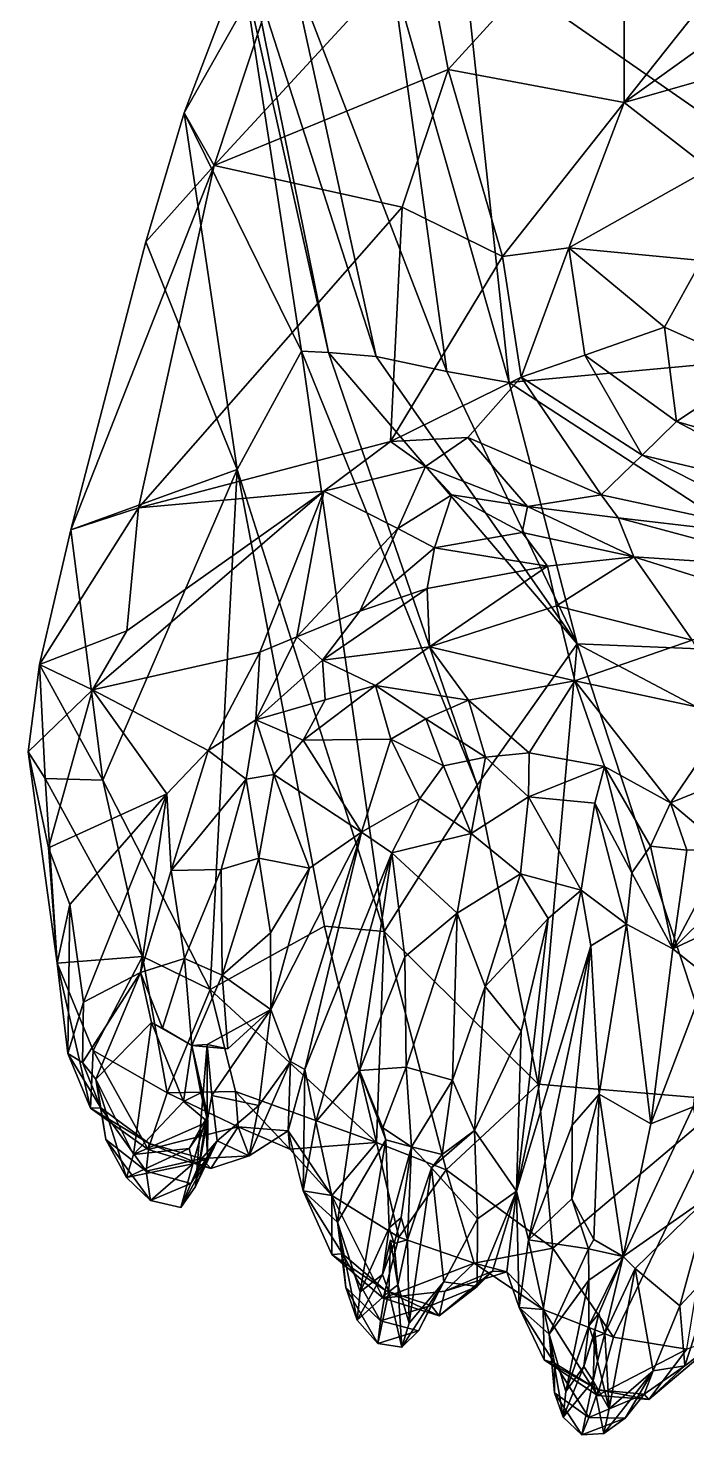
# Model space of a CAD drawing. Extents: x -0.56 to 0.56, y -0.72 to 0.31.
# Drawn here: x -0.5638 to -0.4953, y -0.7086 to -0.5625 of the extents above; entities that cross this region are included whole.
import ezdxf

# ---------------------------------------------------------------- set-up
doc = ezdxf.new("R2010")
doc.units = 0
doc.layers.add('BEAR_BLK$LWO', color=1, linetype='CONTINUOUS')

msp = doc.modelspace()

# ---------------------------------------------------------------- linework, layer by layer
at = {"layer": 'BEAR_BLK$LWO'}
for points in [[(-0.46053, -0.59438, 1.34448), (-0.437, -0.51114, 1.40184), (-0.51861, -0.554, 1.34765)], [(-0.47844, -0.54078, 1.22116), (-0.50183, -0.57022, 1.21721), (-0.50185, -0.54676, 1.22627)], [(-0.47451, -0.55062, 1.21246), (-0.50183, -0.57022, 1.21721), (-0.47844, -0.54078, 1.22116)], [(-0.50185, -0.54676, 1.22627), (-0.5201, -0.56678, 1.22258), (-0.52273, -0.5532, 1.2329)], [(-0.50183, -0.57022, 1.21721), (-0.5201, -0.56678, 1.22258), (-0.50185, -0.54676, 1.22627)], [(-0.54443, -0.57677, 1.23797), (-0.54757, -0.57128, 1.26098), (-0.53568, -0.55026, 1.25196)], [(-0.54161, -0.55563, 1.2699), (-0.53568, -0.55026, 1.25196), (-0.54757, -0.57128, 1.26098)], [(-0.53568, -0.55026, 1.25196), (-0.52273, -0.5532, 1.2329), (-0.54443, -0.57677, 1.23797)], [(-0.47961, -0.56389, 1.20934), (-0.50183, -0.57022, 1.21721), (-0.47451, -0.55062, 1.21246)], [(-0.52273, -0.5532, 1.2329), (-0.5201, -0.56678, 1.22258), (-0.54443, -0.57677, 1.23797)], [(-0.51861, -0.554, 1.34765), (-0.52596, -0.55671, 1.32462), (-0.51378, -0.5993, 1.31782)], [(-0.46053, -0.59438, 1.34448), (-0.51861, -0.554, 1.34765), (-0.51378, -0.5993, 1.31782)], [(-0.54161, -0.55563, 1.2699), (-0.54757, -0.57128, 1.26098), (-0.53535, -0.59603, 1.26625)], [(-0.53535, -0.59603, 1.26625), (-0.53255, -0.59619, 1.28), (-0.54161, -0.55563, 1.2699)], [(-0.53255, -0.59619, 1.28), (-0.54075, -0.55567, 1.28595), (-0.54161, -0.55563, 1.2699)], [(-0.53255, -0.59619, 1.28), (-0.52759, -0.5966, 1.29453), (-0.54075, -0.55567, 1.28595)], [(-0.52759, -0.5966, 1.29453), (-0.53653, -0.55578, 1.30325), (-0.54075, -0.55567, 1.28595)], [(-0.52759, -0.5966, 1.29453), (-0.52024, -0.59816, 1.30866), (-0.53653, -0.55578, 1.30325)], [(-0.52596, -0.55671, 1.32462), (-0.53653, -0.55578, 1.30325), (-0.52024, -0.59816, 1.30866)], [(-0.52024, -0.59816, 1.30866), (-0.51378, -0.5993, 1.31782), (-0.52596, -0.55671, 1.32462)], [(-0.50183, -0.57022, 1.21721), (-0.47961, -0.56389, 1.20934), (-0.49295, -0.5771, 1.20644)], [(-0.52491, -0.58108, 1.21813), (-0.54443, -0.57677, 1.23797), (-0.5201, -0.56678, 1.22258)], [(-0.5201, -0.56678, 1.22258), (-0.51447, -0.5862, 1.21599), (-0.52491, -0.58108, 1.21813)], [(-0.5201, -0.56678, 1.22258), (-0.50183, -0.57022, 1.21721), (-0.51447, -0.5862, 1.21599)], [(-0.54757, -0.57128, 1.26098), (-0.55155, -0.58467, 1.24964), (-0.54205, -0.60832, 1.26136)], [(-0.54757, -0.57128, 1.26098), (-0.54443, -0.57677, 1.23797), (-0.55155, -0.58467, 1.24964)], [(-0.54205, -0.60832, 1.26136), (-0.53535, -0.59603, 1.26625), (-0.54757, -0.57128, 1.26098)], [(-0.50756, -0.58532, 1.21177), (-0.51447, -0.5862, 1.21599), (-0.50183, -0.57022, 1.21721)], [(-0.50183, -0.57022, 1.21721), (-0.49295, -0.5771, 1.20644), (-0.50756, -0.58532, 1.21177)], [(-0.55155, -0.58467, 1.24964), (-0.54443, -0.57677, 1.23797), (-0.55933, -0.6146, 1.23261)], [(-0.54443, -0.57677, 1.23797), (-0.5523, -0.6123, 1.21676), (-0.55933, -0.6146, 1.23261)], [(-0.54443, -0.57677, 1.23797), (-0.52491, -0.58108, 1.21813), (-0.5523, -0.6123, 1.21676)], [(-0.50756, -0.58532, 1.21177), (-0.49295, -0.5771, 1.20644), (-0.49378, -0.58661, 1.2043)], [(-0.52491, -0.58108, 1.21813), (-0.52611, -0.60543, 1.20835), (-0.5523, -0.6123, 1.21676)], [(-0.52491, -0.58108, 1.21813), (-0.51447, -0.5862, 1.21599), (-0.52611, -0.60543, 1.20835)], [(-0.55155, -0.58467, 1.24964), (-0.55933, -0.6146, 1.23261), (-0.54205, -0.60832, 1.26136)], [(-0.51254, -0.59873, 1.20917), (-0.51447, -0.5862, 1.21599), (-0.50756, -0.58532, 1.21177)], [(-0.50592, -0.59647, 1.2063), (-0.51254, -0.59873, 1.20917), (-0.50756, -0.58532, 1.21177)], [(-0.49378, -0.58661, 1.2043), (-0.49762, -0.59355, 1.20313), (-0.50756, -0.58532, 1.21177)], [(-0.49762, -0.59355, 1.20313), (-0.50592, -0.59647, 1.2063), (-0.50756, -0.58532, 1.21177)], [(-0.51447, -0.5862, 1.21599), (-0.51254, -0.59873, 1.20917), (-0.52611, -0.60543, 1.20835)], [(-0.49762, -0.59355, 1.20313), (-0.49378, -0.58661, 1.2043), (-0.48802, -0.59785, 1.19823)], [(-0.46967, -0.62797, 1.31145), (-0.46053, -0.59438, 1.34448), (-0.51378, -0.5993, 1.31782)], [(-0.50592, -0.59647, 1.2063), (-0.49762, -0.59355, 1.20313), (-0.49638, -0.60334, 1.19999)], [(-0.49762, -0.59355, 1.20313), (-0.48802, -0.59785, 1.19823), (-0.49638, -0.60334, 1.19999)], [(-0.53535, -0.59603, 1.26625), (-0.54205, -0.60832, 1.26136), (-0.52677, -0.65631, 1.25137)], [(-0.52677, -0.65631, 1.25137), (-0.51709, -0.64111, 1.26564), (-0.53535, -0.59603, 1.26625)], [(-0.51709, -0.64111, 1.26564), (-0.53255, -0.59619, 1.28), (-0.53535, -0.59603, 1.26625)], [(-0.51709, -0.64111, 1.26564), (-0.50671, -0.62644, 1.27981), (-0.53255, -0.59619, 1.28)], [(-0.50671, -0.62644, 1.27981), (-0.52759, -0.5966, 1.29453), (-0.53255, -0.59619, 1.28)], [(-0.50671, -0.62644, 1.27981), (-0.52024, -0.59816, 1.30866), (-0.52759, -0.5966, 1.29453)], [(-0.51254, -0.59873, 1.20917), (-0.50592, -0.59647, 1.2063), (-0.49995, -0.60683, 1.20264)], [(-0.49638, -0.60334, 1.19999), (-0.49995, -0.60683, 1.20264), (-0.50592, -0.59647, 1.2063)], [(-0.51808, -0.60501, 1.20736), (-0.52611, -0.60543, 1.20835), (-0.51254, -0.59873, 1.20917)], [(-0.50671, -0.62644, 1.27981), (-0.51378, -0.5993, 1.31782), (-0.52024, -0.59816, 1.30866)], [(-0.50422, -0.61096, 1.20736), (-0.51808, -0.60501, 1.20736), (-0.51254, -0.59873, 1.20917)], [(-0.51254, -0.59873, 1.20917), (-0.49995, -0.60683, 1.20264), (-0.50422, -0.61096, 1.20736)], [(-0.49638, -0.60334, 1.19999), (-0.48802, -0.59785, 1.19823), (-0.48014, -0.60807, 1.19542)], [(-0.46967, -0.62797, 1.31145), (-0.51378, -0.5993, 1.31782), (-0.50671, -0.62644, 1.27981)], [(-0.48132, -0.61127, 1.19759), (-0.49995, -0.60683, 1.20264), (-0.49638, -0.60334, 1.19999)], [(-0.48014, -0.60807, 1.19542), (-0.48132, -0.61127, 1.19759), (-0.49638, -0.60334, 1.19999)], [(-0.52611, -0.60543, 1.20835), (-0.53304, -0.61058, 1.20384), (-0.5523, -0.6123, 1.21676)], [(-0.52611, -0.60543, 1.20835), (-0.52248, -0.60802, 1.20149), (-0.53304, -0.61058, 1.20384)], [(-0.52611, -0.60543, 1.20835), (-0.51808, -0.60501, 1.20736), (-0.52248, -0.60802, 1.20149)], [(-0.51186, -0.61218, 1.19323), (-0.52248, -0.60802, 1.20149), (-0.51808, -0.60501, 1.20736)], [(-0.51186, -0.61218, 1.19323), (-0.51808, -0.60501, 1.20736), (-0.50422, -0.61096, 1.20736)], [(-0.50422, -0.61096, 1.20736), (-0.49995, -0.60683, 1.20264), (-0.48229, -0.6157, 1.20058)], [(-0.48132, -0.61127, 1.19759), (-0.48229, -0.6157, 1.20058), (-0.49995, -0.60683, 1.20264)], [(-0.55602, -0.6406, 1.23538), (-0.54205, -0.60832, 1.26136), (-0.55933, -0.6146, 1.23261)], [(-0.54205, -0.60832, 1.26136), (-0.55602, -0.6406, 1.23538), (-0.54486, -0.66233, 1.2362)], [(-0.54486, -0.66233, 1.2362), (-0.53297, -0.65575, 1.24899), (-0.54205, -0.60832, 1.26136)], [(-0.53297, -0.65575, 1.24899), (-0.52677, -0.65631, 1.25137), (-0.54205, -0.60832, 1.26136)], [(-0.53304, -0.61058, 1.20384), (-0.52248, -0.60802, 1.20149), (-0.52533, -0.61445, 1.19216)], [(-0.51973, -0.61097, 1.19498), (-0.52533, -0.61445, 1.19216), (-0.52248, -0.60802, 1.20149)], [(-0.52248, -0.60802, 1.20149), (-0.51186, -0.61218, 1.19323), (-0.51973, -0.61097, 1.19498)], [(-0.53304, -0.61058, 1.20384), (-0.5571, -0.6312, 1.20069), (-0.55353, -0.62509, 1.20406)], [(-0.53304, -0.61058, 1.20384), (-0.5397, -0.62729, 1.19062), (-0.5571, -0.6312, 1.20069)], [(-0.5523, -0.6123, 1.21676), (-0.53304, -0.61058, 1.20384), (-0.55353, -0.62509, 1.20406)], [(-0.53304, -0.61058, 1.20384), (-0.53585, -0.62572, 1.18594), (-0.5397, -0.62729, 1.19062)], [(-0.53304, -0.61058, 1.20384), (-0.52533, -0.61445, 1.19216), (-0.53585, -0.62572, 1.18594)], [(-0.52155, -0.61648, 1.18871), (-0.52533, -0.61445, 1.19216), (-0.51973, -0.61097, 1.19498)], [(-0.51241, -0.61489, 1.18848), (-0.52155, -0.61648, 1.18871), (-0.51973, -0.61097, 1.19498)], [(-0.51973, -0.61097, 1.19498), (-0.51186, -0.61218, 1.19323), (-0.51241, -0.61489, 1.18848)], [(-0.51241, -0.61489, 1.18848), (-0.51186, -0.61218, 1.19323), (-0.5008, -0.61742, 1.18531)], [(-0.50244, -0.61334, 1.19625), (-0.51186, -0.61218, 1.19323), (-0.50422, -0.61096, 1.20736)], [(-0.5008, -0.61742, 1.18531), (-0.51186, -0.61218, 1.19323), (-0.50244, -0.61334, 1.19625)], [(-0.50422, -0.61096, 1.20736), (-0.48229, -0.6157, 1.20058), (-0.50244, -0.61334, 1.19625)], [(-0.55933, -0.6146, 1.23261), (-0.5523, -0.6123, 1.21676), (-0.56258, -0.6286, 1.22035)], [(-0.5523, -0.6123, 1.21676), (-0.55353, -0.62509, 1.20406), (-0.56258, -0.6286, 1.22035)], [(-0.50244, -0.61334, 1.19625), (-0.48297, -0.61857, 1.19337), (-0.5008, -0.61742, 1.18531)], [(-0.48297, -0.61857, 1.19337), (-0.50244, -0.61334, 1.19625), (-0.48229, -0.6157, 1.20058)], [(-0.55933, -0.6146, 1.23261), (-0.56258, -0.6286, 1.22035), (-0.55602, -0.6406, 1.23538)], [(-0.52931, -0.62303, 1.18549), (-0.53585, -0.62572, 1.18594), (-0.52533, -0.61445, 1.19216)], [(-0.52533, -0.61445, 1.19216), (-0.52155, -0.61648, 1.18871), (-0.52931, -0.62303, 1.18549)], [(-0.52155, -0.61648, 1.18871), (-0.51241, -0.61489, 1.18848), (-0.50979, -0.61836, 1.18543)], [(-0.50979, -0.61836, 1.18543), (-0.51241, -0.61489, 1.18848), (-0.5008, -0.61742, 1.18531)], [(-0.52155, -0.61648, 1.18871), (-0.52229, -0.62069, 1.18492), (-0.52931, -0.62303, 1.18549)], [(-0.52229, -0.62069, 1.18492), (-0.52155, -0.61648, 1.18871), (-0.50979, -0.61836, 1.18543)], [(-0.50885, -0.6225, 1.18287), (-0.50979, -0.61836, 1.18543), (-0.5008, -0.61742, 1.18531)], [(-0.49476, -0.62607, 1.18139), (-0.50885, -0.6225, 1.18287), (-0.5008, -0.61742, 1.18531)], [(-0.48297, -0.61857, 1.19337), (-0.48434, -0.62259, 1.18396), (-0.5008, -0.61742, 1.18531)], [(-0.5008, -0.61742, 1.18531), (-0.48434, -0.62259, 1.18396), (-0.49476, -0.62607, 1.18139)], [(-0.52204, -0.62675, 1.17932), (-0.52229, -0.62069, 1.18492), (-0.50979, -0.61836, 1.18543)], [(-0.50885, -0.6225, 1.18287), (-0.52204, -0.62675, 1.17932), (-0.50979, -0.61836, 1.18543)], [(-0.52229, -0.62069, 1.18492), (-0.53317, -0.62813, 1.18171), (-0.52931, -0.62303, 1.18549)], [(-0.52229, -0.62069, 1.18492), (-0.52204, -0.62675, 1.17932), (-0.53317, -0.62813, 1.18171)], [(-0.53317, -0.62813, 1.18171), (-0.53585, -0.62572, 1.18594), (-0.52931, -0.62303, 1.18549)], [(-0.52204, -0.62675, 1.17932), (-0.50885, -0.6225, 1.18287), (-0.50696, -0.63029, 1.17925)], [(-0.50885, -0.6225, 1.18287), (-0.49476, -0.62607, 1.18139), (-0.50696, -0.63029, 1.17925)], [(-0.5571, -0.6312, 1.20069), (-0.56258, -0.6286, 1.22035), (-0.55353, -0.62509, 1.20406)], [(-0.53585, -0.62572, 1.18594), (-0.53317, -0.62813, 1.18171), (-0.54009, -0.63433, 1.18391)], [(-0.5397, -0.62729, 1.19062), (-0.53585, -0.62572, 1.18594), (-0.54009, -0.63433, 1.18391)], [(-0.52767, -0.63078, 1.17827), (-0.53317, -0.62813, 1.18171), (-0.52204, -0.62675, 1.17932)], [(-0.518, -0.63228, 1.17836), (-0.52767, -0.63078, 1.17827), (-0.52204, -0.62675, 1.17932)], [(-0.50696, -0.63029, 1.17925), (-0.518, -0.63228, 1.17836), (-0.52204, -0.62675, 1.17932)], [(-0.51077, -0.67216, 1.24209), (-0.50671, -0.62644, 1.27981), (-0.51709, -0.64111, 1.26564)], [(-0.51077, -0.67216, 1.24209), (-0.49103, -0.67385, 1.24152), (-0.50671, -0.62644, 1.27981)], [(-0.49476, -0.62607, 1.18139), (-0.49073, -0.63376, 1.17685), (-0.50696, -0.63029, 1.17925)], [(-0.49103, -0.67385, 1.24152), (-0.4768, -0.64222, 1.27263), (-0.50671, -0.62644, 1.27981)], [(-0.4768, -0.64222, 1.27263), (-0.46967, -0.62797, 1.31145), (-0.50671, -0.62644, 1.27981)], [(-0.5571, -0.6312, 1.20069), (-0.5397, -0.62729, 1.19062), (-0.54505, -0.63752, 1.18668)], [(-0.54009, -0.63433, 1.18391), (-0.54505, -0.63752, 1.18668), (-0.5397, -0.62729, 1.19062)], [(-0.53291, -0.63226, 1.17894), (-0.54009, -0.63433, 1.18391), (-0.53317, -0.62813, 1.18171)], [(-0.53317, -0.62813, 1.18171), (-0.52767, -0.63078, 1.17827), (-0.53291, -0.63226, 1.17894)], [(-0.56378, -0.63767, 1.21093), (-0.56258, -0.6286, 1.22035), (-0.5571, -0.6312, 1.20069)], [(-0.56258, -0.6286, 1.22035), (-0.56378, -0.63767, 1.21093), (-0.56201, -0.64044, 1.22359)], [(-0.56258, -0.6286, 1.22035), (-0.56201, -0.64044, 1.22359), (-0.55602, -0.6406, 1.23538)], [(-0.52767, -0.63078, 1.17827), (-0.53518, -0.63646, 1.17994), (-0.53291, -0.63226, 1.17894)], [(-0.53518, -0.63646, 1.17994), (-0.52767, -0.63078, 1.17827), (-0.52606, -0.63633, 1.18208)], [(-0.52243, -0.63423, 1.17872), (-0.52606, -0.63633, 1.18208), (-0.52767, -0.63078, 1.17827)], [(-0.52767, -0.63078, 1.17827), (-0.518, -0.63228, 1.17836), (-0.52243, -0.63423, 1.17872)], [(-0.5117, -0.63775, 1.1781), (-0.518, -0.63228, 1.17836), (-0.50696, -0.63029, 1.17925)], [(-0.5117, -0.63775, 1.1781), (-0.50696, -0.63029, 1.17925), (-0.50388, -0.63919, 1.17852)], [(-0.497, -0.64295, 1.1754), (-0.50696, -0.63029, 1.17925), (-0.49073, -0.63376, 1.17685)], [(-0.50696, -0.63029, 1.17925), (-0.497, -0.64295, 1.1754), (-0.50388, -0.63919, 1.17852)], [(-0.56378, -0.63767, 1.21093), (-0.5571, -0.6312, 1.20069), (-0.56166, -0.64763, 1.20255)], [(-0.5571, -0.6312, 1.20069), (-0.54936, -0.64201, 1.18751), (-0.56166, -0.64763, 1.20255)], [(-0.54936, -0.64201, 1.18751), (-0.5571, -0.6312, 1.20069), (-0.54505, -0.63752, 1.18668)], [(-0.53518, -0.63646, 1.17994), (-0.54009, -0.63433, 1.18391), (-0.53291, -0.63226, 1.17894)], [(-0.52243, -0.63423, 1.17872), (-0.518, -0.63228, 1.17836), (-0.51625, -0.63821, 1.17911)], [(-0.5117, -0.63775, 1.1781), (-0.51625, -0.63821, 1.17911), (-0.518, -0.63228, 1.17836)], [(-0.48896, -0.63969, 1.17646), (-0.497, -0.64295, 1.1754), (-0.49073, -0.63376, 1.17685)], [(-0.54112, -0.64051, 1.18349), (-0.54505, -0.63752, 1.18668), (-0.54009, -0.63433, 1.18391)], [(-0.54009, -0.63433, 1.18391), (-0.53824, -0.64001, 1.1853), (-0.54112, -0.64051, 1.18349)], [(-0.53518, -0.63646, 1.17994), (-0.53824, -0.64001, 1.1853), (-0.54009, -0.63433, 1.18391)], [(-0.52061, -0.6391, 1.18227), (-0.52606, -0.63633, 1.18208), (-0.52243, -0.63423, 1.17872)], [(-0.51625, -0.63821, 1.17911), (-0.52061, -0.6391, 1.18227), (-0.52243, -0.63423, 1.17872)], [(-0.53824, -0.64001, 1.1853), (-0.53518, -0.63646, 1.17994), (-0.52913, -0.64599, 1.18559)], [(-0.53518, -0.63646, 1.17994), (-0.52606, -0.63633, 1.18208), (-0.52913, -0.64599, 1.18559)], [(-0.52913, -0.64599, 1.18559), (-0.52606, -0.63633, 1.18208), (-0.52306, -0.64251, 1.18627)], [(-0.52061, -0.6391, 1.18227), (-0.52306, -0.64251, 1.18627), (-0.52606, -0.63633, 1.18208)], [(-0.56201, -0.64044, 1.22359), (-0.56378, -0.63767, 1.21093), (-0.56074, -0.65961, 1.213)], [(-0.56378, -0.63767, 1.21093), (-0.56166, -0.64763, 1.20255), (-0.56074, -0.65961, 1.213)], [(-0.5489, -0.64998, 1.1791), (-0.54936, -0.64201, 1.18751), (-0.54505, -0.63752, 1.18668)], [(-0.54505, -0.63752, 1.18668), (-0.54112, -0.64051, 1.18349), (-0.5489, -0.64998, 1.1791)], [(-0.52061, -0.6391, 1.18227), (-0.51625, -0.63821, 1.17911), (-0.51772, -0.64613, 1.18535)], [(-0.51175, -0.64232, 1.1777), (-0.51772, -0.64613, 1.18535), (-0.51625, -0.63821, 1.17911)], [(-0.51625, -0.63821, 1.17911), (-0.5117, -0.63775, 1.1781), (-0.51175, -0.64232, 1.1777)], [(-0.5117, -0.63775, 1.1781), (-0.50388, -0.63919, 1.17852), (-0.51175, -0.64232, 1.1777)], [(-0.52306, -0.64251, 1.18627), (-0.52061, -0.6391, 1.18227), (-0.51772, -0.64613, 1.18535)], [(-0.51175, -0.64232, 1.1777), (-0.50388, -0.63919, 1.17852), (-0.50486, -0.64298, 1.18203)], [(-0.50102, -0.65022, 1.17978), (-0.50486, -0.64298, 1.18203), (-0.50388, -0.63919, 1.17852)], [(-0.49908, -0.64745, 1.17664), (-0.50102, -0.65022, 1.17978), (-0.50388, -0.63919, 1.17852)], [(-0.50388, -0.63919, 1.17852), (-0.497, -0.64295, 1.1754), (-0.49908, -0.64745, 1.17664)], [(-0.497, -0.64295, 1.1754), (-0.48896, -0.63969, 1.17646), (-0.4913, -0.64775, 1.17744)], [(-0.56201, -0.64044, 1.22359), (-0.55189, -0.65892, 1.23219), (-0.55602, -0.6406, 1.23538)], [(-0.56201, -0.64044, 1.22359), (-0.56074, -0.65961, 1.213), (-0.55189, -0.65892, 1.23219)], [(-0.54486, -0.66233, 1.2362), (-0.55602, -0.6406, 1.23538), (-0.55189, -0.65892, 1.23219)], [(-0.54372, -0.64989, 1.17743), (-0.5489, -0.64998, 1.1791), (-0.54112, -0.64051, 1.18349)], [(-0.54112, -0.64051, 1.18349), (-0.53978, -0.64869, 1.1781), (-0.54372, -0.64989, 1.17743)], [(-0.53978, -0.64869, 1.1781), (-0.54112, -0.64051, 1.18349), (-0.53824, -0.64001, 1.1853)], [(-0.53453, -0.64974, 1.1811), (-0.53978, -0.64869, 1.1781), (-0.53824, -0.64001, 1.1853)], [(-0.53453, -0.64974, 1.1811), (-0.53824, -0.64001, 1.1853), (-0.52913, -0.64599, 1.18559)], [(-0.51709, -0.64111, 1.26564), (-0.52677, -0.65631, 1.25137), (-0.51077, -0.67216, 1.24209)], [(-0.56166, -0.64763, 1.20255), (-0.54936, -0.64201, 1.18751), (-0.55943, -0.6535, 1.1982)], [(-0.55943, -0.6535, 1.1982), (-0.54936, -0.64201, 1.18751), (-0.55803, -0.66367, 1.19278)], [(-0.55208, -0.66056, 1.18423), (-0.55803, -0.66367, 1.19278), (-0.54936, -0.64201, 1.18751)], [(-0.54936, -0.64201, 1.18751), (-0.5489, -0.64998, 1.1791), (-0.55208, -0.66056, 1.18423)], [(-0.52913, -0.64599, 1.18559), (-0.52306, -0.64251, 1.18627), (-0.52596, -0.64816, 1.18732)], [(-0.51772, -0.64613, 1.18535), (-0.52596, -0.64816, 1.18732), (-0.52306, -0.64251, 1.18627)], [(-0.51175, -0.64232, 1.1777), (-0.51259, -0.65033, 1.18601), (-0.51772, -0.64613, 1.18535)], [(-0.51259, -0.65033, 1.18601), (-0.51175, -0.64232, 1.1777), (-0.50628, -0.65203, 1.18577)], [(-0.51175, -0.64232, 1.1777), (-0.50486, -0.64298, 1.18203), (-0.50628, -0.65203, 1.18577)], [(-0.50628, -0.65203, 1.18577), (-0.50486, -0.64298, 1.18203), (-0.50159, -0.65557, 1.18456)], [(-0.50102, -0.65022, 1.17978), (-0.50159, -0.65557, 1.18456), (-0.50486, -0.64298, 1.18203)], [(-0.49908, -0.64745, 1.17664), (-0.497, -0.64295, 1.1754), (-0.49531, -0.64787, 1.17621)], [(-0.497, -0.64295, 1.1754), (-0.4913, -0.64775, 1.17744), (-0.49531, -0.64787, 1.17621)], [(-0.53854, -0.66443, 1.18399), (-0.53453, -0.64974, 1.1811), (-0.52913, -0.64599, 1.18559)], [(-0.53652, -0.66983, 1.19494), (-0.53854, -0.66443, 1.18399), (-0.52913, -0.64599, 1.18559)], [(-0.53502, -0.67065, 1.19523), (-0.53652, -0.66983, 1.19494), (-0.52913, -0.64599, 1.18559)], [(-0.52596, -0.64816, 1.18732), (-0.53502, -0.67065, 1.19523), (-0.52913, -0.64599, 1.18559)], [(-0.51917, -0.65443, 1.17945), (-0.52596, -0.64816, 1.18732), (-0.51772, -0.64613, 1.18535)], [(-0.51259, -0.65033, 1.18601), (-0.51917, -0.65443, 1.17945), (-0.51772, -0.64613, 1.18535)], [(-0.56166, -0.64763, 1.20255), (-0.55943, -0.6535, 1.1982), (-0.56074, -0.65961, 1.213)], [(-0.54372, -0.64989, 1.17743), (-0.53978, -0.64869, 1.1781), (-0.5436, -0.66087, 1.17754)], [(-0.5436, -0.66087, 1.17754), (-0.53978, -0.64869, 1.1781), (-0.53858, -0.65644, 1.17923)], [(-0.53858, -0.65644, 1.17923), (-0.53978, -0.64869, 1.1781), (-0.53453, -0.64974, 1.1811)], [(-0.53502, -0.67065, 1.19523), (-0.52596, -0.64816, 1.18732), (-0.53386, -0.67607, 1.1908)], [(-0.52934, -0.67076, 1.18375), (-0.53386, -0.67607, 1.1908), (-0.52596, -0.64816, 1.18732)], [(-0.52934, -0.67076, 1.18375), (-0.52596, -0.64816, 1.18732), (-0.52463, -0.65894, 1.17944)], [(-0.51917, -0.65443, 1.17945), (-0.52463, -0.65894, 1.17944), (-0.52596, -0.64816, 1.18732)], [(-0.50102, -0.65022, 1.17978), (-0.49908, -0.64745, 1.17664), (-0.49677, -0.65811, 1.18214)], [(-0.49531, -0.64787, 1.17621), (-0.49677, -0.65811, 1.18214), (-0.49908, -0.64745, 1.17664)], [(-0.49531, -0.64787, 1.17621), (-0.4913, -0.64775, 1.17744), (-0.49677, -0.65811, 1.18214)], [(-0.4884, -0.64983, 1.18008), (-0.49677, -0.65811, 1.18214), (-0.4913, -0.64775, 1.17744)], [(-0.5489, -0.64998, 1.1791), (-0.54751, -0.65912, 1.17734), (-0.55208, -0.66056, 1.18423)], [(-0.54751, -0.65912, 1.17734), (-0.5489, -0.64998, 1.1791), (-0.54372, -0.64989, 1.17743)], [(-0.5436, -0.66087, 1.17754), (-0.54751, -0.65912, 1.17734), (-0.54372, -0.64989, 1.17743)], [(-0.53854, -0.66443, 1.18399), (-0.53858, -0.65644, 1.17923), (-0.53453, -0.64974, 1.1811)], [(-0.4884, -0.64983, 1.18008), (-0.48845, -0.65425, 1.18338), (-0.49677, -0.65811, 1.18214)], [(-0.51917, -0.65443, 1.17945), (-0.51259, -0.65033, 1.18601), (-0.51628, -0.66204, 1.17965)], [(-0.51259, -0.65033, 1.18601), (-0.50971, -0.65496, 1.18692), (-0.51628, -0.66204, 1.17965)], [(-0.50628, -0.65203, 1.18577), (-0.50971, -0.65496, 1.18692), (-0.51259, -0.65033, 1.18601)], [(-0.50159, -0.65557, 1.18456), (-0.50102, -0.65022, 1.17978), (-0.49677, -0.65811, 1.18214)], [(-0.513, -0.6833, 1.19418), (-0.50628, -0.65203, 1.18577), (-0.50527, -0.65779, 1.18503)], [(-0.513, -0.6833, 1.19418), (-0.50971, -0.65496, 1.18692), (-0.50628, -0.65203, 1.18577)], [(-0.50628, -0.65203, 1.18577), (-0.50159, -0.65557, 1.18456), (-0.50527, -0.65779, 1.18503)], [(-0.56074, -0.65961, 1.213), (-0.55943, -0.6535, 1.1982), (-0.55964, -0.66898, 1.20075)], [(-0.55803, -0.66367, 1.19278), (-0.55964, -0.66898, 1.20075), (-0.55943, -0.6535, 1.1982)], [(-0.52463, -0.65894, 1.17944), (-0.51917, -0.65443, 1.17945), (-0.52449, -0.6704, 1.17799)], [(-0.52449, -0.6704, 1.17799), (-0.51917, -0.65443, 1.17945), (-0.51967, -0.67176, 1.17784)], [(-0.51628, -0.66204, 1.17965), (-0.51967, -0.67176, 1.17784), (-0.51917, -0.65443, 1.17945)], [(-0.49677, -0.65811, 1.18214), (-0.48845, -0.65425, 1.18338), (-0.4932, -0.66094, 1.18322)], [(-0.53297, -0.65575, 1.24899), (-0.54486, -0.66233, 1.2362), (-0.52756, -0.67823, 1.23173)], [(-0.53297, -0.65575, 1.24899), (-0.52756, -0.67823, 1.23173), (-0.52677, -0.65631, 1.25137)], [(-0.51252, -0.66668, 1.18525), (-0.51628, -0.66204, 1.17965), (-0.50971, -0.65496, 1.18692)], [(-0.50971, -0.65496, 1.18692), (-0.513, -0.6833, 1.19418), (-0.51252, -0.66668, 1.18525)], [(-0.50527, -0.65779, 1.18503), (-0.50159, -0.65557, 1.18456), (-0.50442, -0.6732, 1.17795)], [(-0.50159, -0.65557, 1.18456), (-0.49905, -0.6763, 1.17701), (-0.50442, -0.6732, 1.17795)], [(-0.50159, -0.65557, 1.18456), (-0.49677, -0.65811, 1.18214), (-0.49905, -0.6763, 1.17701)], [(-0.53858, -0.65644, 1.17923), (-0.53854, -0.66443, 1.18399), (-0.5436, -0.66087, 1.17754)], [(-0.52032, -0.68108, 1.23055), (-0.52677, -0.65631, 1.25137), (-0.52756, -0.67823, 1.23173)], [(-0.52677, -0.65631, 1.25137), (-0.52032, -0.68108, 1.23055), (-0.51077, -0.67216, 1.24209)], [(-0.55703, -0.66869, 1.21949), (-0.55189, -0.65892, 1.23219), (-0.56074, -0.65961, 1.213)], [(-0.54931, -0.67306, 1.22331), (-0.55189, -0.65892, 1.23219), (-0.55703, -0.66869, 1.21949)], [(-0.54486, -0.66233, 1.2362), (-0.55189, -0.65892, 1.23219), (-0.54931, -0.67306, 1.22331)], [(-0.52463, -0.65894, 1.17944), (-0.52449, -0.6704, 1.17799), (-0.52934, -0.67076, 1.18375)], [(-0.51175, -0.68835, 1.1898), (-0.513, -0.6833, 1.19418), (-0.50527, -0.65779, 1.18503)], [(-0.50527, -0.65779, 1.18503), (-0.50722, -0.67644, 1.18358), (-0.51175, -0.68835, 1.1898)], [(-0.50722, -0.67644, 1.18358), (-0.50527, -0.65779, 1.18503), (-0.50442, -0.6732, 1.17795)], [(-0.4932, -0.66094, 1.18322), (-0.49905, -0.6763, 1.17701), (-0.49677, -0.65811, 1.18214)], [(-0.55964, -0.66898, 1.20075), (-0.5573, -0.67466, 1.20681), (-0.56074, -0.65961, 1.213)], [(-0.55703, -0.66869, 1.21949), (-0.56074, -0.65961, 1.213), (-0.5573, -0.67466, 1.20681)], [(-0.54751, -0.65912, 1.17734), (-0.54982, -0.66637, 1.182), (-0.55208, -0.66056, 1.18423)], [(-0.54675, -0.66817, 1.18089), (-0.54982, -0.66637, 1.182), (-0.54751, -0.65912, 1.17734)], [(-0.54751, -0.65912, 1.17734), (-0.5436, -0.66087, 1.17754), (-0.54675, -0.66817, 1.18089)], [(-0.55812, -0.66993, 1.1974), (-0.55208, -0.66056, 1.18423), (-0.55673, -0.67166, 1.19763)], [(-0.55803, -0.66367, 1.19278), (-0.55208, -0.66056, 1.18423), (-0.55812, -0.66993, 1.1974)], [(-0.55094, -0.66578, 1.18342), (-0.55673, -0.67166, 1.19763), (-0.55208, -0.66056, 1.18423)], [(-0.55208, -0.66056, 1.18423), (-0.54982, -0.66637, 1.182), (-0.55094, -0.66578, 1.18342)], [(-0.54301, -0.66852, 1.18201), (-0.54675, -0.66817, 1.18089), (-0.5436, -0.66087, 1.17754)], [(-0.54301, -0.66852, 1.18201), (-0.5436, -0.66087, 1.17754), (-0.53854, -0.66443, 1.18399)], [(-0.49905, -0.6763, 1.17701), (-0.4932, -0.66094, 1.18322), (-0.49464, -0.67453, 1.17694)], [(-0.54221, -0.67293, 1.22527), (-0.54486, -0.66233, 1.2362), (-0.54931, -0.67306, 1.22331)], [(-0.54221, -0.67293, 1.22527), (-0.52756, -0.67823, 1.23173), (-0.54486, -0.66233, 1.2362)], [(-0.51628, -0.66204, 1.17965), (-0.51737, -0.677, 1.18318), (-0.51967, -0.67176, 1.17784)], [(-0.51252, -0.66668, 1.18525), (-0.51737, -0.677, 1.18318), (-0.51628, -0.66204, 1.17965)], [(-0.55964, -0.66898, 1.20075), (-0.55803, -0.66367, 1.19278), (-0.55812, -0.66993, 1.1974)], [(-0.53854, -0.66443, 1.18399), (-0.54518, -0.66805, 1.18324), (-0.54301, -0.66852, 1.18201)], [(-0.54518, -0.66805, 1.18324), (-0.53854, -0.66443, 1.18399), (-0.54467, -0.67335, 1.19007)], [(-0.53979, -0.6744, 1.19072), (-0.54467, -0.67335, 1.19007), (-0.53854, -0.66443, 1.18399)], [(-0.53979, -0.6744, 1.19072), (-0.53854, -0.66443, 1.18399), (-0.53652, -0.66983, 1.19494)], [(-0.55673, -0.67166, 1.19763), (-0.55094, -0.66578, 1.18342), (-0.55282, -0.67949, 1.18224)], [(-0.55094, -0.66578, 1.18342), (-0.54762, -0.67396, 1.17365), (-0.55282, -0.67949, 1.18224)], [(-0.55094, -0.66578, 1.18342), (-0.54675, -0.66817, 1.18089), (-0.54762, -0.67396, 1.17365)], [(-0.54982, -0.66637, 1.182), (-0.54675, -0.66817, 1.18089), (-0.55094, -0.66578, 1.18342)], [(-0.51737, -0.677, 1.18318), (-0.51252, -0.66668, 1.18525), (-0.513, -0.6833, 1.19418)], [(-0.5573, -0.67466, 1.20681), (-0.55964, -0.66898, 1.20075), (-0.55621, -0.67462, 1.20319)], [(-0.55964, -0.66898, 1.20075), (-0.55812, -0.66993, 1.1974), (-0.55621, -0.67462, 1.20319)], [(-0.55703, -0.66869, 1.21949), (-0.5573, -0.67466, 1.20681), (-0.55129, -0.67895, 1.20848)], [(-0.54931, -0.67306, 1.22331), (-0.55703, -0.66869, 1.21949), (-0.55129, -0.67895, 1.20848)], [(-0.54675, -0.66817, 1.18089), (-0.54581, -0.67309, 1.17154), (-0.54762, -0.67396, 1.17365)], [(-0.54518, -0.66805, 1.18324), (-0.54516, -0.67519, 1.17328), (-0.54675, -0.66817, 1.18089)], [(-0.54675, -0.66817, 1.18089), (-0.54301, -0.66852, 1.18201), (-0.54518, -0.66805, 1.18324)], [(-0.54581, -0.67309, 1.17154), (-0.54675, -0.66817, 1.18089), (-0.54516, -0.67519, 1.17328)], [(-0.54516, -0.67519, 1.17328), (-0.54518, -0.66805, 1.18324), (-0.54638, -0.6828, 1.18093)], [(-0.54467, -0.67335, 1.19007), (-0.54638, -0.6828, 1.18093), (-0.54518, -0.66805, 1.18324)], [(-0.55812, -0.66993, 1.1974), (-0.55673, -0.67166, 1.19763), (-0.55621, -0.67462, 1.20319)], [(-0.53979, -0.6744, 1.19072), (-0.53652, -0.66983, 1.19494), (-0.54079, -0.67962, 1.19923)], [(-0.53675, -0.67701, 1.20818), (-0.54079, -0.67962, 1.19923), (-0.53652, -0.66983, 1.19494)], [(-0.53675, -0.67701, 1.20818), (-0.53652, -0.66983, 1.19494), (-0.53502, -0.67065, 1.19523)], [(-0.5269, -0.67671, 1.18152), (-0.52934, -0.67076, 1.18375), (-0.52449, -0.6704, 1.17799)], [(-0.5269, -0.67671, 1.18152), (-0.52449, -0.6704, 1.17799), (-0.52393, -0.6787, 1.18025)], [(-0.52449, -0.6704, 1.17799), (-0.51967, -0.67176, 1.17784), (-0.52393, -0.6787, 1.18025)], [(-0.55621, -0.67462, 1.20319), (-0.55673, -0.67166, 1.19763), (-0.55569, -0.67793, 1.19725)], [(-0.55569, -0.67793, 1.19725), (-0.55673, -0.67166, 1.19763), (-0.55356, -0.68187, 1.18524)], [(-0.55282, -0.67949, 1.18224), (-0.55356, -0.68187, 1.18524), (-0.55673, -0.67166, 1.19763)], [(-0.53675, -0.67701, 1.20818), (-0.53502, -0.67065, 1.19523), (-0.53518, -0.68325, 1.19957)], [(-0.53502, -0.67065, 1.19523), (-0.53386, -0.67607, 1.1908), (-0.53518, -0.68325, 1.19957)], [(-0.53161, -0.68651, 1.19776), (-0.53386, -0.67607, 1.1908), (-0.52934, -0.67076, 1.18375)], [(-0.52934, -0.67076, 1.18375), (-0.52659, -0.67796, 1.18314), (-0.53161, -0.68651, 1.19776)], [(-0.52934, -0.67076, 1.18375), (-0.5269, -0.67671, 1.18152), (-0.52659, -0.67796, 1.18314)], [(-0.51967, -0.67176, 1.17784), (-0.52075, -0.67949, 1.18123), (-0.52393, -0.6787, 1.18025)], [(-0.52075, -0.67949, 1.18123), (-0.51967, -0.67176, 1.17784), (-0.51737, -0.677, 1.18318)], [(-0.54931, -0.67306, 1.22331), (-0.55129, -0.67895, 1.20848), (-0.54194, -0.67662, 1.21667)], [(-0.54194, -0.67662, 1.21667), (-0.54221, -0.67293, 1.22527), (-0.54931, -0.67306, 1.22331)], [(-0.54762, -0.67396, 1.17365), (-0.54581, -0.67309, 1.17154), (-0.54509, -0.67608, 1.16419)], [(-0.54413, -0.67806, 1.19715), (-0.54638, -0.6828, 1.18093), (-0.54467, -0.67335, 1.19007)], [(-0.54516, -0.67519, 1.17328), (-0.54509, -0.67608, 1.16419), (-0.54581, -0.67309, 1.17154)], [(-0.54467, -0.67335, 1.19007), (-0.53979, -0.6744, 1.19072), (-0.54413, -0.67806, 1.19715)], [(-0.54194, -0.67662, 1.21667), (-0.53659, -0.67893, 1.2202), (-0.54221, -0.67293, 1.22527)], [(-0.52756, -0.67823, 1.23173), (-0.54221, -0.67293, 1.22527), (-0.53659, -0.67893, 1.2202)], [(-0.50923, -0.68921, 1.22581), (-0.51077, -0.67216, 1.24209), (-0.52032, -0.68108, 1.23055)], [(-0.51077, -0.67216, 1.24209), (-0.50923, -0.68921, 1.22581), (-0.49103, -0.67385, 1.24152)], [(-0.50497, -0.6883, 1.17966), (-0.50726, -0.68409, 1.18188), (-0.50442, -0.6732, 1.17795)], [(-0.50726, -0.68409, 1.18188), (-0.50722, -0.67644, 1.18358), (-0.50442, -0.6732, 1.17795)], [(-0.50497, -0.6883, 1.17966), (-0.50442, -0.6732, 1.17795), (-0.50192, -0.69008, 1.1783)], [(-0.50192, -0.69008, 1.1783), (-0.50442, -0.6732, 1.17795), (-0.49905, -0.6763, 1.17701)], [(-0.5573, -0.67466, 1.20681), (-0.55621, -0.67462, 1.20319), (-0.55118, -0.67834, 1.20497)], [(-0.55129, -0.67895, 1.20848), (-0.5573, -0.67466, 1.20681), (-0.55118, -0.67834, 1.20497)], [(-0.55118, -0.67834, 1.20497), (-0.55621, -0.67462, 1.20319), (-0.55152, -0.6812, 1.19875)], [(-0.55621, -0.67462, 1.20319), (-0.55569, -0.67793, 1.19725), (-0.55152, -0.6812, 1.19875)], [(-0.55282, -0.67949, 1.18224), (-0.54762, -0.67396, 1.17365), (-0.54509, -0.67608, 1.16419)], [(-0.54079, -0.67962, 1.19923), (-0.54413, -0.67806, 1.19715), (-0.53979, -0.6744, 1.19072)], [(-0.49103, -0.67385, 1.24152), (-0.50923, -0.68921, 1.22581), (-0.50292, -0.69844, 1.22127)], [(-0.49103, -0.67385, 1.24152), (-0.50292, -0.69844, 1.22127), (-0.4953, -0.69969, 1.21738)], [(-0.49464, -0.67453, 1.17694), (-0.4929, -0.68378, 1.18163), (-0.50192, -0.69008, 1.1783)], [(-0.50192, -0.69008, 1.1783), (-0.49905, -0.6763, 1.17701), (-0.49464, -0.67453, 1.17694)], [(-0.55282, -0.67949, 1.18224), (-0.54509, -0.67608, 1.16419), (-0.54705, -0.67886, 1.16915)], [(-0.54705, -0.67886, 1.16915), (-0.54529, -0.67578, 1.16183), (-0.54665, -0.68044, 1.17084)], [(-0.54509, -0.67608, 1.16419), (-0.54529, -0.67578, 1.16183), (-0.54705, -0.67886, 1.16915)], [(-0.54665, -0.68044, 1.17084), (-0.54529, -0.67578, 1.16183), (-0.54513, -0.67991, 1.16867)], [(-0.54638, -0.6828, 1.18093), (-0.54513, -0.67991, 1.16867), (-0.54516, -0.67519, 1.17328)], [(-0.54513, -0.67991, 1.16867), (-0.54529, -0.67578, 1.16183), (-0.54509, -0.67608, 1.16419)], [(-0.54509, -0.67608, 1.16419), (-0.54516, -0.67519, 1.17328), (-0.54513, -0.67991, 1.16867)], [(-0.53518, -0.68325, 1.19957), (-0.53386, -0.67607, 1.1908), (-0.53161, -0.68651, 1.19776)], [(-0.50726, -0.68409, 1.18188), (-0.51175, -0.68835, 1.1898), (-0.50722, -0.67644, 1.18358)], [(-0.55152, -0.6812, 1.19875), (-0.55569, -0.67793, 1.19725), (-0.55106, -0.68427, 1.18595)], [(-0.55569, -0.67793, 1.19725), (-0.55356, -0.68187, 1.18524), (-0.55106, -0.68427, 1.18595)], [(-0.54479, -0.68095, 1.20568), (-0.54194, -0.67662, 1.21667), (-0.55129, -0.67895, 1.20848)], [(-0.54194, -0.67662, 1.21667), (-0.54479, -0.68095, 1.20568), (-0.54079, -0.67962, 1.19923)], [(-0.53659, -0.67893, 1.2202), (-0.54194, -0.67662, 1.21667), (-0.53675, -0.67701, 1.20818)], [(-0.54079, -0.67962, 1.19923), (-0.53675, -0.67701, 1.20818), (-0.54194, -0.67662, 1.21667)], [(-0.53675, -0.67701, 1.20818), (-0.53518, -0.68325, 1.19957), (-0.5322, -0.68373, 1.21864)], [(-0.53659, -0.67893, 1.2202), (-0.53675, -0.67701, 1.20818), (-0.5322, -0.68373, 1.21864)], [(-0.5269, -0.67671, 1.18152), (-0.52393, -0.6787, 1.18025), (-0.52659, -0.67796, 1.18314)], [(-0.51737, -0.677, 1.18318), (-0.52185, -0.68085, 1.18255), (-0.52075, -0.67949, 1.18123)], [(-0.51708, -0.68615, 1.18913), (-0.52185, -0.68085, 1.18255), (-0.51737, -0.677, 1.18318)], [(-0.51708, -0.68615, 1.18913), (-0.51737, -0.677, 1.18318), (-0.513, -0.6833, 1.19418)], [(-0.55356, -0.68187, 1.18524), (-0.54705, -0.67886, 1.16915), (-0.54665, -0.68044, 1.17084)], [(-0.55356, -0.68187, 1.18524), (-0.55282, -0.67949, 1.18224), (-0.54705, -0.67886, 1.16915)], [(-0.55118, -0.67834, 1.20497), (-0.55152, -0.6812, 1.19875), (-0.54573, -0.67988, 1.20228)], [(-0.55129, -0.67895, 1.20848), (-0.55118, -0.67834, 1.20497), (-0.54479, -0.68095, 1.20568)], [(-0.54573, -0.67988, 1.20228), (-0.54479, -0.68095, 1.20568), (-0.55118, -0.67834, 1.20497)], [(-0.54638, -0.6828, 1.18093), (-0.54413, -0.67806, 1.19715), (-0.5479, -0.68498, 1.18432)], [(-0.54687, -0.6825, 1.19634), (-0.5479, -0.68498, 1.18432), (-0.54413, -0.67806, 1.19715)], [(-0.54573, -0.67988, 1.20228), (-0.54687, -0.6825, 1.19634), (-0.54413, -0.67806, 1.19715)], [(-0.54413, -0.67806, 1.19715), (-0.54079, -0.67962, 1.19923), (-0.54573, -0.67988, 1.20228)], [(-0.5322, -0.68373, 1.21864), (-0.52756, -0.67823, 1.23173), (-0.53659, -0.67893, 1.2202)], [(-0.52756, -0.67823, 1.23173), (-0.5322, -0.68373, 1.21864), (-0.52523, -0.68806, 1.2217)], [(-0.53161, -0.68651, 1.19776), (-0.52659, -0.67796, 1.18314), (-0.52925, -0.69376, 1.17778)], [(-0.52626, -0.68711, 1.16958), (-0.52925, -0.69376, 1.17778), (-0.52659, -0.67796, 1.18314)], [(-0.52756, -0.67823, 1.23173), (-0.52523, -0.68806, 1.2217), (-0.52032, -0.68108, 1.23055)], [(-0.52659, -0.67796, 1.18314), (-0.52393, -0.6787, 1.18025), (-0.52626, -0.68711, 1.16958)], [(-0.52501, -0.68603, 1.16735), (-0.52626, -0.68711, 1.16958), (-0.52393, -0.6787, 1.18025)], [(-0.52501, -0.68603, 1.16735), (-0.52393, -0.6787, 1.18025), (-0.52434, -0.68834, 1.16913)], [(-0.52185, -0.68085, 1.18255), (-0.52434, -0.68834, 1.16913), (-0.52393, -0.6787, 1.18025)], [(-0.52393, -0.6787, 1.18025), (-0.52075, -0.67949, 1.18123), (-0.52185, -0.68085, 1.18255)], [(-0.55106, -0.68427, 1.18595), (-0.55356, -0.68187, 1.18524), (-0.54665, -0.68044, 1.17084)], [(-0.54687, -0.6825, 1.19634), (-0.54573, -0.67988, 1.20228), (-0.55152, -0.6812, 1.19875)], [(-0.55106, -0.68427, 1.18595), (-0.54665, -0.68044, 1.17084), (-0.5479, -0.68498, 1.18432)], [(-0.5479, -0.68498, 1.18432), (-0.54513, -0.67991, 1.16867), (-0.54638, -0.6828, 1.18093)], [(-0.54513, -0.67991, 1.16867), (-0.5479, -0.68498, 1.18432), (-0.54665, -0.68044, 1.17084)], [(-0.54479, -0.68095, 1.20568), (-0.54573, -0.67988, 1.20228), (-0.54079, -0.67962, 1.19923)], [(-0.52434, -0.68834, 1.16913), (-0.52185, -0.68085, 1.18255), (-0.52418, -0.69701, 1.17685)], [(-0.52057, -0.69272, 1.19641), (-0.52418, -0.69701, 1.17685), (-0.52185, -0.68085, 1.18255)], [(-0.51708, -0.68615, 1.18913), (-0.52057, -0.69272, 1.19641), (-0.52185, -0.68085, 1.18255)], [(-0.55152, -0.6812, 1.19875), (-0.55106, -0.68427, 1.18595), (-0.54687, -0.6825, 1.19634)], [(-0.5174, -0.69075, 1.21913), (-0.52032, -0.68108, 1.23055), (-0.52523, -0.68806, 1.2217)], [(-0.52032, -0.68108, 1.23055), (-0.5174, -0.69075, 1.21913), (-0.50923, -0.68921, 1.22581)], [(-0.5479, -0.68498, 1.18432), (-0.54687, -0.6825, 1.19634), (-0.55106, -0.68427, 1.18595)], [(-0.5322, -0.68373, 1.21864), (-0.53518, -0.68325, 1.19957), (-0.53222, -0.68985, 1.20612)], [(-0.53222, -0.68985, 1.20612), (-0.53518, -0.68325, 1.19957), (-0.53111, -0.68979, 1.20257)], [(-0.53518, -0.68325, 1.19957), (-0.53161, -0.68651, 1.19776), (-0.53111, -0.68979, 1.20257)], [(-0.5322, -0.68373, 1.21864), (-0.53222, -0.68985, 1.20612), (-0.52688, -0.69439, 1.20806)], [(-0.52523, -0.68806, 1.2217), (-0.5322, -0.68373, 1.21864), (-0.52688, -0.69439, 1.20806)], [(-0.51549, -0.6916, 1.20256), (-0.51711, -0.69319, 1.19777), (-0.513, -0.6833, 1.19418)], [(-0.51711, -0.69319, 1.19777), (-0.51708, -0.68615, 1.18913), (-0.513, -0.6833, 1.19418)], [(-0.514, -0.69168, 1.20675), (-0.51549, -0.6916, 1.20256), (-0.513, -0.6833, 1.19418)], [(-0.514, -0.69168, 1.20675), (-0.513, -0.6833, 1.19418), (-0.51273, -0.69536, 1.19914)], [(-0.513, -0.6833, 1.19418), (-0.51175, -0.68835, 1.1898), (-0.51273, -0.69536, 1.19914)], [(-0.4929, -0.68378, 1.18163), (-0.50067, -0.69132, 1.18079), (-0.50192, -0.69008, 1.1783)], [(-0.49604, -0.69519, 1.18827), (-0.50067, -0.69132, 1.18079), (-0.4929, -0.68378, 1.18163)], [(-0.49604, -0.69519, 1.18827), (-0.4929, -0.68378, 1.18163), (-0.49211, -0.69101, 1.19246)], [(-0.50553, -0.68927, 1.18168), (-0.51175, -0.68835, 1.1898), (-0.50726, -0.68409, 1.18188)], [(-0.50726, -0.68409, 1.18188), (-0.50497, -0.6883, 1.17966), (-0.50553, -0.68927, 1.18168)], [(-0.53075, -0.69328, 1.19553), (-0.53161, -0.68651, 1.19776), (-0.52956, -0.69668, 1.18096)], [(-0.53161, -0.68651, 1.19776), (-0.52925, -0.69376, 1.17778), (-0.52956, -0.69668, 1.18096)], [(-0.53111, -0.68979, 1.20257), (-0.53161, -0.68651, 1.19776), (-0.53075, -0.69328, 1.19553)], [(-0.52626, -0.68711, 1.16958), (-0.52501, -0.68603, 1.16735), (-0.52573, -0.68872, 1.15851)], [(-0.52434, -0.68834, 1.16913), (-0.52573, -0.68872, 1.15851), (-0.52501, -0.68603, 1.16735)], [(-0.51711, -0.69319, 1.19777), (-0.52057, -0.69272, 1.19641), (-0.51708, -0.68615, 1.18913)], [(-0.52925, -0.69376, 1.17778), (-0.52626, -0.68711, 1.16958), (-0.52693, -0.69196, 1.16275)], [(-0.52573, -0.68872, 1.15851), (-0.52693, -0.69196, 1.16275), (-0.52626, -0.68711, 1.16958)], [(-0.52523, -0.68806, 1.2217), (-0.52688, -0.69439, 1.20806), (-0.5174, -0.69075, 1.21913)], [(-0.52611, -0.68834, 1.15486), (-0.52693, -0.69196, 1.16275), (-0.52573, -0.68872, 1.15851)], [(-0.52611, -0.68834, 1.15486), (-0.52628, -0.69376, 1.1647), (-0.52693, -0.69196, 1.16275)], [(-0.52611, -0.68834, 1.15486), (-0.52536, -0.69303, 1.16244), (-0.52628, -0.69376, 1.1647)], [(-0.52536, -0.69303, 1.16244), (-0.52611, -0.68834, 1.15486), (-0.52573, -0.68872, 1.15851)], [(-0.52573, -0.68872, 1.15851), (-0.52434, -0.68834, 1.16913), (-0.52536, -0.69303, 1.16244)], [(-0.52418, -0.69701, 1.17685), (-0.52536, -0.69303, 1.16244), (-0.52434, -0.68834, 1.16913)], [(-0.51024, -0.69559, 1.2174), (-0.50923, -0.68921, 1.22581), (-0.5174, -0.69075, 1.21913)], [(-0.51273, -0.69536, 1.19914), (-0.51175, -0.68835, 1.1898), (-0.50963, -0.69814, 1.19672)], [(-0.51175, -0.68835, 1.1898), (-0.50553, -0.68927, 1.18168), (-0.50963, -0.69814, 1.19672)], [(-0.50923, -0.68921, 1.22581), (-0.51024, -0.69559, 1.2174), (-0.50292, -0.69844, 1.22127)], [(-0.50553, -0.68927, 1.18168), (-0.50548, -0.69254, 1.17686), (-0.50963, -0.69814, 1.19672)], [(-0.50497, -0.6883, 1.17966), (-0.50192, -0.69008, 1.1783), (-0.50553, -0.68927, 1.18168)], [(-0.50553, -0.68927, 1.18168), (-0.50192, -0.69008, 1.1783), (-0.50548, -0.69254, 1.17686)], [(-0.53222, -0.68985, 1.20612), (-0.53111, -0.68979, 1.20257), (-0.52662, -0.69361, 1.2043)], [(-0.52688, -0.69439, 1.20806), (-0.53222, -0.68985, 1.20612), (-0.52662, -0.69361, 1.2043)], [(-0.52662, -0.69361, 1.2043), (-0.53111, -0.68979, 1.20257), (-0.52715, -0.69674, 1.19697)], [(-0.53111, -0.68979, 1.20257), (-0.53075, -0.69328, 1.19553), (-0.52715, -0.69674, 1.19697)], [(-0.52045, -0.69367, 1.21156), (-0.5174, -0.69075, 1.21913), (-0.52688, -0.69439, 1.20806)], [(-0.5174, -0.69075, 1.21913), (-0.52045, -0.69367, 1.21156), (-0.514, -0.69168, 1.20675)], [(-0.5174, -0.69075, 1.21913), (-0.514, -0.69168, 1.20675), (-0.51024, -0.69559, 1.2174)], [(-0.50548, -0.69254, 1.17686), (-0.50192, -0.69008, 1.1783), (-0.50551, -0.69729, 1.16649)], [(-0.50445, -0.696, 1.16405), (-0.50551, -0.69729, 1.16649), (-0.50192, -0.69008, 1.1783)], [(-0.50445, -0.696, 1.16405), (-0.50192, -0.69008, 1.1783), (-0.50382, -0.69806, 1.16613)], [(-0.50067, -0.69132, 1.18079), (-0.50382, -0.69806, 1.16613), (-0.50192, -0.69008, 1.1783)], [(-0.4955, -0.70143, 1.19751), (-0.49604, -0.69519, 1.18827), (-0.49211, -0.69101, 1.19246)], [(-0.49151, -0.69837, 1.20578), (-0.4955, -0.70143, 1.19751), (-0.49211, -0.69101, 1.19246)], [(-0.52956, -0.69668, 1.18096), (-0.52925, -0.69376, 1.17778), (-0.52693, -0.69196, 1.16275)], [(-0.52693, -0.69196, 1.16275), (-0.52628, -0.69376, 1.1647), (-0.52956, -0.69668, 1.18096)], [(-0.52045, -0.69367, 1.21156), (-0.52105, -0.69623, 1.20514), (-0.51549, -0.6916, 1.20256)], [(-0.52105, -0.69623, 1.20514), (-0.51711, -0.69319, 1.19777), (-0.51549, -0.6916, 1.20256)], [(-0.52045, -0.69367, 1.21156), (-0.51549, -0.6916, 1.20256), (-0.514, -0.69168, 1.20675)], [(-0.514, -0.69168, 1.20675), (-0.51273, -0.69536, 1.19914), (-0.51024, -0.69559, 1.2174)], [(-0.50963, -0.69814, 1.19672), (-0.50548, -0.69254, 1.17686), (-0.50788, -0.70409, 1.17581)], [(-0.50551, -0.69729, 1.16649), (-0.50788, -0.70409, 1.17581), (-0.50548, -0.69254, 1.17686)], [(-0.50382, -0.69806, 1.16613), (-0.50067, -0.69132, 1.18079), (-0.50339, -0.7059, 1.1747)], [(-0.49881, -0.70196, 1.19568), (-0.50339, -0.7059, 1.1747), (-0.50067, -0.69132, 1.18079)], [(-0.50067, -0.69132, 1.18079), (-0.49604, -0.69519, 1.18827), (-0.49881, -0.70196, 1.19568)], [(-0.52715, -0.69674, 1.19697), (-0.53075, -0.69328, 1.19553), (-0.52744, -0.69911, 1.18154)], [(-0.53075, -0.69328, 1.19553), (-0.52956, -0.69668, 1.18096), (-0.52744, -0.69911, 1.18154)], [(-0.52744, -0.69911, 1.18154), (-0.52956, -0.69668, 1.18096), (-0.52628, -0.69376, 1.1647)], [(-0.52493, -0.6995, 1.17986), (-0.52744, -0.69911, 1.18154), (-0.52628, -0.69376, 1.1647)], [(-0.52662, -0.69361, 1.2043), (-0.52715, -0.69674, 1.19697), (-0.52189, -0.69515, 1.2017)], [(-0.52688, -0.69439, 1.20806), (-0.52662, -0.69361, 1.2043), (-0.52105, -0.69623, 1.20514)], [(-0.52105, -0.69623, 1.20514), (-0.52045, -0.69367, 1.21156), (-0.52688, -0.69439, 1.20806)], [(-0.52189, -0.69515, 1.2017), (-0.52105, -0.69623, 1.20514), (-0.52662, -0.69361, 1.2043)], [(-0.52536, -0.69303, 1.16244), (-0.52493, -0.6995, 1.17986), (-0.52628, -0.69376, 1.1647)], [(-0.52418, -0.69701, 1.17685), (-0.52493, -0.6995, 1.17986), (-0.52536, -0.69303, 1.16244)], [(-0.52418, -0.69701, 1.17685), (-0.52057, -0.69272, 1.19641), (-0.52493, -0.6995, 1.17986)], [(-0.52319, -0.6978, 1.19453), (-0.52493, -0.6995, 1.17986), (-0.52057, -0.69272, 1.19641)], [(-0.52189, -0.69515, 1.2017), (-0.52319, -0.6978, 1.19453), (-0.52057, -0.69272, 1.19641)], [(-0.52057, -0.69272, 1.19641), (-0.51711, -0.69319, 1.19777), (-0.52189, -0.69515, 1.2017)], [(-0.52105, -0.69623, 1.20514), (-0.52189, -0.69515, 1.2017), (-0.51711, -0.69319, 1.19777)], [(-0.52319, -0.6978, 1.19453), (-0.52189, -0.69515, 1.2017), (-0.52715, -0.69674, 1.19697)], [(-0.51024, -0.69559, 1.2174), (-0.51273, -0.69536, 1.19914), (-0.51014, -0.70081, 1.20561)], [(-0.51014, -0.70081, 1.20561), (-0.51273, -0.69536, 1.19914), (-0.50907, -0.70114, 1.20169)], [(-0.51273, -0.69536, 1.19914), (-0.50963, -0.69814, 1.19672), (-0.50907, -0.70114, 1.20169)], [(-0.4955, -0.70143, 1.19751), (-0.49881, -0.70196, 1.19568), (-0.49604, -0.69519, 1.18827)], [(-0.52715, -0.69674, 1.19697), (-0.52744, -0.69911, 1.18154), (-0.52319, -0.6978, 1.19453)], [(-0.51024, -0.69559, 1.2174), (-0.51014, -0.70081, 1.20561), (-0.50459, -0.7045, 1.20745)], [(-0.50292, -0.69844, 1.22127), (-0.51024, -0.69559, 1.2174), (-0.50459, -0.7045, 1.20745)], [(-0.50551, -0.69729, 1.16649), (-0.50445, -0.696, 1.16405), (-0.50509, -0.69851, 1.15678)], [(-0.50486, -0.69781, 1.15115), (-0.50509, -0.69851, 1.15678), (-0.50445, -0.696, 1.16405)], [(-0.50382, -0.69806, 1.16613), (-0.50509, -0.69851, 1.15678), (-0.50445, -0.696, 1.16405)], [(-0.52493, -0.6995, 1.17986), (-0.52319, -0.6978, 1.19453), (-0.52744, -0.69911, 1.18154)], [(-0.50905, -0.70425, 1.19437), (-0.50963, -0.69814, 1.19672), (-0.50816, -0.70677, 1.17922)], [(-0.50963, -0.69814, 1.19672), (-0.50788, -0.70409, 1.17581), (-0.50816, -0.70677, 1.17922)], [(-0.50907, -0.70114, 1.20169), (-0.50963, -0.69814, 1.19672), (-0.50905, -0.70425, 1.19437)], [(-0.50788, -0.70409, 1.17581), (-0.50551, -0.69729, 1.16649), (-0.50601, -0.7015, 1.15874)], [(-0.50509, -0.69851, 1.15678), (-0.50601, -0.7015, 1.15874), (-0.50551, -0.69729, 1.16649)], [(-0.50486, -0.69781, 1.15115), (-0.50601, -0.7015, 1.15874), (-0.50509, -0.69851, 1.15678)], [(-0.50601, -0.7015, 1.15874), (-0.50486, -0.69781, 1.15115), (-0.50504, -0.70297, 1.16011)], [(-0.5046, -0.70093, 1.15756), (-0.50486, -0.69781, 1.15115), (-0.50509, -0.69851, 1.15678)], [(-0.50509, -0.69851, 1.15678), (-0.50382, -0.69806, 1.16613), (-0.5046, -0.70093, 1.15756)], [(-0.50504, -0.70297, 1.16011), (-0.50486, -0.69781, 1.15115), (-0.5046, -0.70093, 1.15756)], [(-0.50339, -0.7059, 1.1747), (-0.5046, -0.70093, 1.15756), (-0.50382, -0.69806, 1.16613)], [(-0.4953, -0.69969, 1.21738), (-0.49925, -0.70494, 1.2049), (-0.49151, -0.69837, 1.20578)], [(-0.49925, -0.70494, 1.2049), (-0.4955, -0.70143, 1.19751), (-0.49151, -0.69837, 1.20578)], [(-0.50292, -0.69844, 1.22127), (-0.50459, -0.7045, 1.20745), (-0.4953, -0.69969, 1.21738)], [(-0.49925, -0.70494, 1.2049), (-0.4953, -0.69969, 1.21738), (-0.50459, -0.7045, 1.20745)], [(-0.50459, -0.7045, 1.20745), (-0.51014, -0.70081, 1.20561), (-0.50454, -0.70391, 1.20355)], [(-0.51014, -0.70081, 1.20561), (-0.50907, -0.70114, 1.20169), (-0.50454, -0.70391, 1.20355)], [(-0.50454, -0.70391, 1.20355), (-0.50907, -0.70114, 1.20169), (-0.50548, -0.70679, 1.19598)], [(-0.50907, -0.70114, 1.20169), (-0.50905, -0.70425, 1.19437), (-0.50548, -0.70679, 1.19598)], [(-0.5046, -0.70093, 1.15756), (-0.50339, -0.7059, 1.1747), (-0.50504, -0.70297, 1.16011)], [(-0.50816, -0.70677, 1.17922), (-0.50601, -0.7015, 1.15874), (-0.50504, -0.70297, 1.16011)], [(-0.50816, -0.70677, 1.17922), (-0.50788, -0.70409, 1.17581), (-0.50601, -0.7015, 1.15874)], [(-0.50339, -0.7059, 1.1747), (-0.49881, -0.70196, 1.19568), (-0.50394, -0.70847, 1.17844)], [(-0.5017, -0.70688, 1.19351), (-0.50394, -0.70847, 1.17844), (-0.49881, -0.70196, 1.19568)], [(-0.49975, -0.70437, 1.20081), (-0.5017, -0.70688, 1.19351), (-0.49881, -0.70196, 1.19568)], [(-0.49881, -0.70196, 1.19568), (-0.4955, -0.70143, 1.19751), (-0.49975, -0.70437, 1.20081)], [(-0.49925, -0.70494, 1.2049), (-0.49975, -0.70437, 1.20081), (-0.4955, -0.70143, 1.19751)], [(-0.50621, -0.7086, 1.18), (-0.50816, -0.70677, 1.17922), (-0.50504, -0.70297, 1.16011)], [(-0.50621, -0.7086, 1.18), (-0.50504, -0.70297, 1.16011), (-0.50394, -0.70847, 1.17844)], [(-0.50454, -0.70391, 1.20355), (-0.50548, -0.70679, 1.19598), (-0.49975, -0.70437, 1.20081)], [(-0.50394, -0.70847, 1.17844), (-0.50504, -0.70297, 1.16011), (-0.50339, -0.7059, 1.1747)], [(-0.50459, -0.7045, 1.20745), (-0.50454, -0.70391, 1.20355), (-0.49925, -0.70494, 1.2049)], [(-0.49975, -0.70437, 1.20081), (-0.49925, -0.70494, 1.2049), (-0.50454, -0.70391, 1.20355)], [(-0.50548, -0.70679, 1.19598), (-0.50905, -0.70425, 1.19437), (-0.50621, -0.7086, 1.18)], [(-0.50905, -0.70425, 1.19437), (-0.50816, -0.70677, 1.17922), (-0.50621, -0.7086, 1.18)], [(-0.5017, -0.70688, 1.19351), (-0.49975, -0.70437, 1.20081), (-0.50548, -0.70679, 1.19598)], [(-0.50548, -0.70679, 1.19598), (-0.50621, -0.7086, 1.18), (-0.5017, -0.70688, 1.19351)], [(-0.50394, -0.70847, 1.17844), (-0.5017, -0.70688, 1.19351), (-0.50621, -0.7086, 1.18)]]:
    msp.add_3dface(points, dxfattribs=at)

doc.saveas('drawing.dxf')
